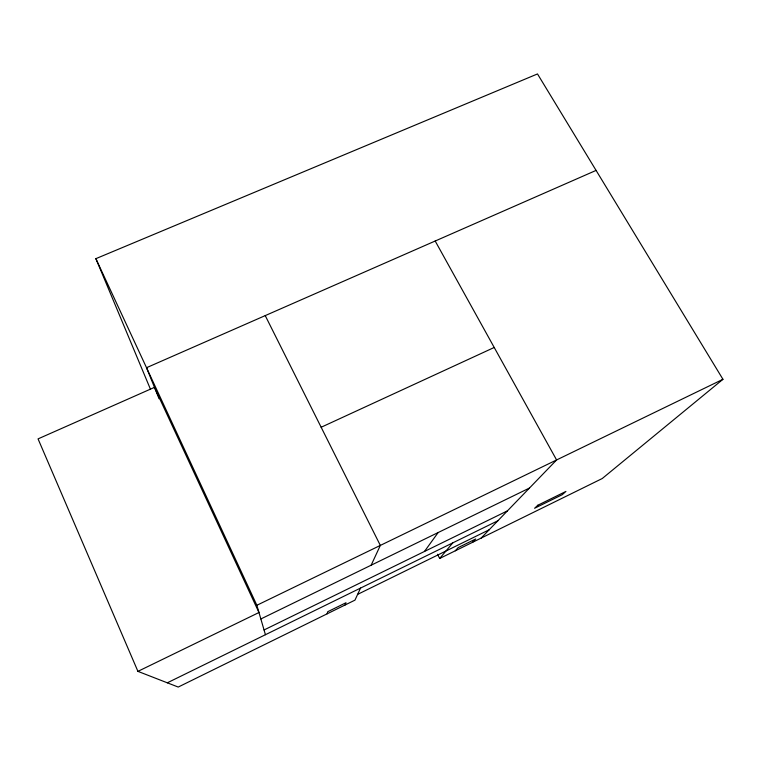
<?xml version="1.0" encoding="UTF-8"?>
<svg xmlns="http://www.w3.org/2000/svg" width="761" height="761" viewBox="0 0 761 761"><rect width="100%" height="100%" fill="white"/><g stroke="black" fill="none" stroke-linecap="round" stroke-linejoin="round"><path stroke-width="1.14" d="M327.106 613.842L327.696 611.73L346.017 602.722L345.104 604.985M360.552 588.072L354.968 600.134L178.217 687.059L137.922 671.364L38.05 438.888L154.464 387.368L258.968 612.51L137.922 671.364M371.159 565.195L380.329 545.418L265.237 315.606M424.457 551.468L438.146 532.548M437.508 554.255L439.677 558.479L452.805 542.85M455.297 550.793L458.112 547.635L475.673 538.997L472.562 542.308M481.152 538.075L556.595 459.958L435.187 241.018M150.317 388.9L95.876 258.664L537.494 73.941L722.95 379.301L602.246 478.526L439.677 558.479M357.641 594.37L489.171 529.78M264.057 629.965L507.435 510.859M167.315 682.817L497.894 520.743M260.852 618.959L529.475 488.039M265.437 634.712L256.866 605.28L722.95 379.301M321.152 427.254L494.212 347.473M596.082 170.407L146.521 367.706L159.087 398.783M95.876 258.664L256.866 605.28M537.875 505.209L534.574 508.281L562.246 494.688L565.918 491.435L537.875 505.209"/></g></svg>
